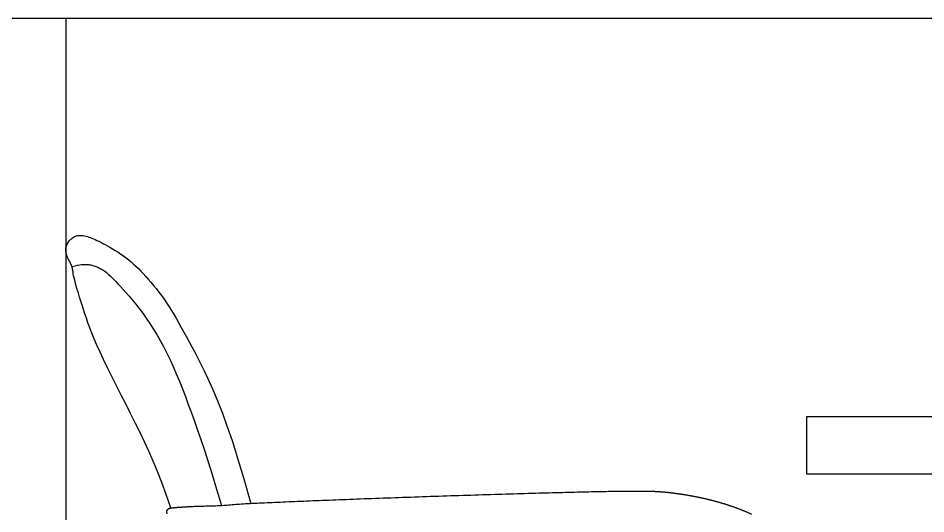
# Model space of a CAD drawing. Header units: millimetres. Extents: x -17017 to 2697, y 1903 to 18260.
# Drawn here: x -16976.7486 to -16976.6213, y 18253.1481 to 18253.2176 of the extents above; entities that cross this region are included whole.
import ezdxf

# ---------------------------------------------------------------- set-up
doc = ezdxf.new("R2010")
doc.units = ezdxf.units.MM
doc.layers.add('55', color=7, linetype='Continuous')
doc.layers.add('OP-MOB-MOVIL', color=8, linetype='Continuous')

# ---------------------------------------------------------------- blocks, each defined once
blk = doc.blocks.new('mesas y sillas de cafeteria')
for points in [[(49.53147, -14.27532), (49.52823, -14.26598), (49.5251, -14.25747), (49.52204, -14.24966), (49.51903, -14.24239), (49.51602, -14.23554), (49.51298, -14.22895), (49.50989, -14.22249), (49.5067, -14.21603), (49.50341, -14.20944), (49.50005, -14.20278), (49.49667, -14.19614), (49.49335, -14.18959), (49.49014, -14.18322), (49.48709, -14.1771), (49.48427, -14.17133), (49.48174, -14.16598), (49.47953, -14.16111), (49.47762, -14.15669), (49.47598, -14.15266), (49.47455, -14.14895), (49.4733, -14.14551), (49.47218, -14.14228), (49.47116, -14.13919), (49.47019, -14.13619), (49.46925, -14.13323), (49.46832, -14.13032), (49.46744, -14.1275), (49.4666, -14.12479), (49.46582, -14.12222), (49.46512, -14.11982), (49.4645, -14.11762), (49.46399, -14.11564), (49.46358, -14.11391), (49.46326, -14.1124), (49.46301, -14.11108), (49.46282, -14.10994), (49.46266, -14.10893), (49.46251, -14.10804), (49.46235, -14.10722), (49.46217, -14.10646), (49.46194, -14.10573), (49.46167, -14.10501), (49.46138, -14.10433), (49.46106, -14.10366), (49.46073, -14.10301), (49.4604, -14.10238), (49.46007, -14.10177), (49.45975, -14.10118), (49.45946, -14.1006), (49.45919, -14.10004), (49.45894, -14.09948), (49.45872, -14.09893), (49.45851, -14.09838), (49.45833, -14.09782), (49.45817, -14.09726), (49.45803, -14.09669), (49.45791, -14.09609), (49.45782, -14.09549), (49.45776, -14.09487), (49.45774, -14.09423), (49.45777, -14.09358), (49.45786, -14.09291), (49.458, -14.09223), (49.45821, -14.09154), (49.4585, -14.09083), (49.45885, -14.09013), (49.45926, -14.08942), (49.45972, -14.08874), (49.46022, -14.08807), (49.46076, -14.08744), (49.46133, -14.08685), (49.46192, -14.08632), (49.46253, -14.08584), (49.46315, -14.08542), (49.46379, -14.08507), (49.46445, -14.08477), (49.46514, -14.08454), (49.46586, -14.08436), (49.46661, -14.08425), (49.4674, -14.0842), (49.46823, -14.08421), (49.4691, -14.08428), (49.47, -14.0844), (49.47094, -14.08458), (49.47191, -14.08481), (49.47291, -14.08508), (49.47393, -14.0854), (49.47499, -14.08577), (49.47607, -14.08618), (49.47718, -14.08663), (49.47834, -14.08713), (49.47956, -14.0877), (49.48085, -14.08832), (49.48222, -14.08902), (49.48369, -14.08979), (49.48526, -14.09064), (49.48694, -14.09157), (49.48871, -14.09258), (49.49056, -14.09367), (49.49245, -14.09482), (49.49437, -14.09603), (49.49629, -14.0973), (49.49819, -14.09862), (49.50004, -14.09998), (49.50184, -14.10137), (49.50358, -14.10282), (49.50528, -14.10431), (49.50696, -14.10587), (49.50863, -14.10751), (49.51031, -14.10922), (49.51202, -14.11102), (49.51376, -14.11293), (49.51555, -14.11493), (49.51738, -14.11705), (49.51923, -14.11926), (49.5211, -14.12156), (49.52298, -14.12394), (49.52483, -14.12641), (49.52667, -14.12895), (49.52846, -14.13156), (49.53021, -14.13423), (49.53192, -14.13698), (49.53362, -14.1398), (49.5353, -14.14271), (49.53699, -14.14571), (49.53871, -14.1488), (49.54047, -14.15201), (49.54228, -14.15533), (49.54417, -14.15878), (49.54612, -14.16238), (49.54815, -14.16617), (49.55025, -14.1702), (49.55243, -14.17448), (49.5547, -14.17906), (49.55704, -14.18398), (49.55948, -14.18926), (49.562, -14.195), (49.56469, -14.20144), (49.56758, -14.2089), (49.57076, -14.21767), (49.57428, -14.22808), (49.57821, -14.24041), (49.58261, -14.25497), (49.58755, -14.27208)], [(49.46222, -14.10601), (49.46427, -14.10552), (49.46601, -14.10514), (49.46749, -14.10486), (49.46876, -14.10467), (49.46984, -14.10456), (49.47078, -14.10451), (49.47161, -14.10452), (49.47239, -14.10455), (49.47314, -14.10462), (49.47388, -14.1047), (49.4746, -14.10482), (49.47531, -14.10495), (49.47602, -14.10511), (49.47673, -14.10529), (49.47745, -14.1055), (49.47817, -14.10574), (49.47891, -14.106), (49.47966, -14.10629), (49.48042, -14.10661), (49.48119, -14.10697), (49.48196, -14.10736), (49.48275, -14.1078), (49.48353, -14.10827), (49.48433, -14.1088), (49.48513, -14.10937), (49.48595, -14.11001), (49.48682, -14.11074), (49.48776, -14.11158), (49.4888, -14.11255), (49.48995, -14.11366), (49.49124, -14.11495), (49.49268, -14.11642), (49.49431, -14.1181), (49.4961, -14.11999), (49.49804, -14.12208), (49.5001, -14.12438), (49.50228, -14.12687), (49.50455, -14.12956), (49.50688, -14.13245), (49.50928, -14.13553), (49.51171, -14.1388), (49.51416, -14.14225), (49.51663, -14.14589), (49.51909, -14.14971), (49.52153, -14.15371), (49.52395, -14.15788), (49.52632, -14.16222), (49.52864, -14.16673), (49.53089, -14.17141), (49.53309, -14.17624), (49.53524, -14.18124), (49.53736, -14.18639), (49.53946, -14.1917), (49.54156, -14.19716), (49.54366, -14.20278), (49.54578, -14.20854), (49.54794, -14.21448), (49.55016, -14.22072), (49.55248, -14.22743), (49.55495, -14.23477), (49.55758, -14.24289), (49.56043, -14.25195), (49.56352, -14.26212), (49.56689, -14.27355)], [(49.52881, -14.27949), (49.5288, -14.27945), (49.52879, -14.2794), (49.52877, -14.27936), (49.52876, -14.27932), (49.52875, -14.27928), (49.52874, -14.27923), (49.52873, -14.27919), (49.52872, -14.27915), (49.52871, -14.27911), (49.5287, -14.27907), (49.52869, -14.27902), (49.52868, -14.27898), (49.52867, -14.27894), (49.52866, -14.2789), (49.52865, -14.27886), (49.52864, -14.27882), (49.52863, -14.27878), (49.52863, -14.27873), (49.52862, -14.27869), (49.52861, -14.27865), (49.52861, -14.27861), (49.5286, -14.27857), (49.52859, -14.27853), (49.52859, -14.27849), (49.52858, -14.27845), (49.52858, -14.27841), (49.52857, -14.27838), (49.52857, -14.27834), (49.52857, -14.2783), (49.52856, -14.27826), (49.52856, -14.27822), (49.52856, -14.27818), (49.52855, -14.27814), (49.52855, -14.27811), (49.52855, -14.27807), (49.52855, -14.27803), (49.52855, -14.27799), (49.52855, -14.27796), (49.52855, -14.27792), (49.52855, -14.27788), (49.52855, -14.27785), (49.52855, -14.27781), (49.52855, -14.27778), (49.52855, -14.27774), (49.52856, -14.2777), (49.52856, -14.27767), (49.52856, -14.27763), (49.52857, -14.2776), (49.52857, -14.27757), (49.52858, -14.27753), (49.52858, -14.2775), (49.52859, -14.27746), (49.52859, -14.27743), (49.5286, -14.2774), (49.52861, -14.27736), (49.52861, -14.27733), (49.52862, -14.2773), (49.52863, -14.27727), (49.52864, -14.27723), (49.52865, -14.2772), (49.52866, -14.27717), (49.52867, -14.27714), (49.52868, -14.27711), (49.52869, -14.27708), (49.5287, -14.27705), (49.52871, -14.27702), (49.52872, -14.27699), (49.52874, -14.27696), (49.52875, -14.27693), (49.52876, -14.2769), (49.52878, -14.27687), (49.52879, -14.27684), (49.52881, -14.27681), (49.52882, -14.27678), (49.52884, -14.27675), (49.52886, -14.27673), (49.52887, -14.2767), (49.52889, -14.27667), (49.52891, -14.27664), (49.52893, -14.27662), (49.52895, -14.27659), (49.52897, -14.27656), (49.52899, -14.27654), (49.52901, -14.27651), (49.52903, -14.27649), (49.52905, -14.27646), (49.52907, -14.27643), (49.52909, -14.27641), (49.52911, -14.27638), (49.52914, -14.27636), (49.52916, -14.27633), (49.52919, -14.27631), (49.52921, -14.27629), (49.52924, -14.27626), (49.52926, -14.27624), (49.52929, -14.27622), (49.52931, -14.27619), (49.52934, -14.27617), (49.52937, -14.27615), (49.5294, -14.27612), (49.52942, -14.2761), (49.52945, -14.27608), (49.52948, -14.27606), (49.52951, -14.27603), (49.52954, -14.27601), (49.52957, -14.27599), (49.5296, -14.27597), (49.52964, -14.27595), (49.52967, -14.27593), (49.5297, -14.27591), (49.52973, -14.27589), (49.52977, -14.27587), (49.5298, -14.27585), (49.52984, -14.27583), (49.52987, -14.27581), (49.52991, -14.27579), (49.52994, -14.27577), (49.52998, -14.27575), (49.53002, -14.27573), (49.53006, -14.27571), (49.5301, -14.27569), (49.53014, -14.27567), (49.53018, -14.27565), (49.53022, -14.27564), (49.53026, -14.27562), (49.53031, -14.2756), (49.53036, -14.27558), (49.53041, -14.27556), (49.53046, -14.27554), (49.53052, -14.27553), (49.53058, -14.27551), (49.53065, -14.27549), (49.53072, -14.27547), (49.53079, -14.27545), (49.53087, -14.27544), (49.53096, -14.27542), (49.53105, -14.2754), (49.53114, -14.27538), (49.53125, -14.27536), (49.53136, -14.27534), (49.53148, -14.27532), (49.5316, -14.27531), (49.53174, -14.27529), (49.53188, -14.27527), (49.53203, -14.27525), (49.5322, -14.27523), (49.53237, -14.27521), (49.53255, -14.27518), (49.53274, -14.27516), (49.53295, -14.27514), (49.53316, -14.27512), (49.53339, -14.2751), (49.53363, -14.27507), (49.53388, -14.27505), (49.53414, -14.27503), (49.53442, -14.275), (49.53471, -14.27498), (49.53502, -14.27495), (49.53534, -14.27493), (49.53568, -14.2749), (49.53603, -14.27487), (49.53639, -14.27485), (49.53678, -14.27482), (49.53717, -14.27479), (49.53759, -14.27476), (49.53802, -14.27473), (49.53847, -14.2747), (49.53894, -14.27467), (49.53943, -14.27463), (49.53994, -14.2746), (49.54046, -14.27457), (49.54101, -14.27453), (49.54157, -14.2745), (49.54216, -14.27446), (49.54276, -14.27442), (49.54339, -14.27438), (49.54404, -14.27434), (49.54471, -14.2743), (49.5454, -14.27426), (49.54612, -14.27422), (49.54687, -14.27418), (49.54766, -14.27414), (49.54849, -14.2741), (49.54936, -14.27407), (49.55028, -14.27403), (49.55125, -14.27401), (49.55228, -14.27398), (49.55335, -14.27396), (49.55447, -14.27394), (49.55562, -14.27392), (49.5568, -14.2739), (49.55799, -14.27388), (49.55919, -14.27385), (49.5604, -14.27382), (49.5616, -14.27378), (49.56279, -14.27374), (49.56397, -14.27368), (49.56515, -14.27363), (49.56633, -14.27356), (49.56749, -14.27349), (49.56865, -14.27341), (49.5698, -14.27333), (49.57095, -14.27324), (49.5721, -14.27314), (49.57326, -14.27305), (49.57444, -14.27294), (49.57564, -14.27284), (49.57687, -14.27274), (49.57815, -14.27264), (49.57948, -14.27254), (49.58086, -14.27245), (49.5823, -14.27236), (49.58379, -14.27228), (49.58533, -14.2722), (49.5869, -14.27212), (49.58852, -14.27204), (49.59016, -14.27196), (49.59184, -14.27188), (49.59355, -14.27181), (49.59528, -14.27173), (49.59703, -14.27165), (49.59882, -14.27157), (49.60063, -14.27148), (49.60246, -14.2714), (49.60432, -14.27132), (49.60621, -14.27124), (49.60812, -14.27115), (49.61006, -14.27107), (49.61202, -14.27098), (49.61402, -14.2709), (49.61603, -14.27081), (49.61808, -14.27072), (49.62015, -14.27064), (49.62224, -14.27055), (49.62436, -14.27046), (49.62651, -14.27037), (49.62869, -14.27028), (49.63089, -14.27019), (49.63312, -14.2701), (49.63537, -14.27001), (49.63765, -14.26992), (49.63995, -14.26983), (49.64229, -14.26974), (49.64465, -14.26964), (49.64703, -14.26955), (49.64944, -14.26946), (49.65188, -14.26936), (49.65434, -14.26927), (49.65682, -14.26917), (49.65934, -14.26908), (49.66187, -14.26898), (49.66443, -14.26889), (49.66701, -14.26879), (49.66962, -14.2687), (49.67225, -14.2686), (49.67489, -14.2685), (49.67756, -14.26841), (49.68024, -14.26831), (49.68294, -14.26821), (49.68566, -14.26812), (49.68839, -14.26802), (49.69114, -14.26793), (49.6939, -14.26783), (49.69667, -14.26773), (49.69945, -14.26764), (49.70224, -14.26754), (49.70503, -14.26745), (49.70784, -14.26735), (49.71065, -14.26726), (49.71346, -14.26716), (49.71628, -14.26707), (49.7191, -14.26697), (49.72192, -14.26688), (49.72474, -14.26679), (49.72756, -14.26669), (49.73038, -14.2666), (49.7332, -14.26651), (49.736, -14.26642), (49.73881, -14.26633), (49.74161, -14.26624), (49.74439, -14.26615), (49.74717, -14.26607), (49.74994, -14.26598), (49.7527, -14.2659), (49.75545, -14.26581), (49.75818, -14.26573), (49.76089, -14.26564), (49.76359, -14.26556), (49.76627, -14.26548), (49.76894, -14.2654), (49.77158, -14.26532), (49.77421, -14.26525), (49.77681, -14.26517), (49.77939, -14.2651), (49.78194, -14.26502), (49.78447, -14.26495), (49.78697, -14.26488), (49.78945, -14.26481), (49.79189, -14.26474), (49.79431, -14.26467), (49.79669, -14.26461), (49.79905, -14.26455), (49.80137, -14.26448), (49.80365, -14.26442), (49.8059, -14.26436), (49.80811, -14.26431), (49.81028, -14.26425), (49.81242, -14.2642), (49.81451, -14.26415), (49.81657, -14.2641), (49.81858, -14.26405), (49.82055, -14.264), (49.82248, -14.26396), (49.82437, -14.26391), (49.8262, -14.26387), (49.828, -14.26384), (49.82975, -14.2638), (49.83146, -14.26376), (49.83312, -14.26373), (49.83475, -14.2637), (49.83633, -14.26367), (49.83786, -14.26364), (49.83936, -14.26362), (49.84082, -14.26359), (49.84223, -14.26357), (49.84361, -14.26355), (49.84495, -14.26353), (49.84625, -14.26352), (49.84752, -14.2635), (49.84875, -14.26349), (49.84994, -14.26348), (49.8511, -14.26347), (49.85222, -14.26346), (49.85331, -14.26345), (49.85437, -14.26344), (49.8554, -14.26344), (49.8564, -14.26344), (49.85736, -14.26344), (49.8583, -14.26344), (49.85921, -14.26344), (49.86009, -14.26344), (49.86094, -14.26345), (49.86177, -14.26345), (49.86257, -14.26346), (49.86334, -14.26347), (49.86409, -14.26348), (49.86482, -14.26349), (49.86553, -14.2635), (49.86621, -14.26352), (49.86687, -14.26353), (49.86751, -14.26355), (49.86813, -14.26357), (49.86873, -14.26359), (49.86932, -14.26361), (49.86988, -14.26363), (49.87043, -14.26365), (49.87097, -14.26367), (49.87149, -14.26369), (49.87199, -14.26372), (49.87248, -14.26375), (49.87296, -14.26377), (49.87342, -14.2638), (49.87387, -14.26383), (49.87431, -14.26386), (49.87475, -14.26389), (49.87517, -14.26392), (49.87558, -14.26395), (49.87599, -14.26398), (49.87638, -14.26402), (49.87678, -14.26405), (49.87716, -14.26409), (49.87754, -14.26412), (49.87792, -14.26416), (49.87829, -14.2642), (49.87866, -14.26423), (49.87903, -14.26427), (49.87939, -14.26431), (49.87976, -14.26435), (49.88012, -14.26439), (49.88048, -14.26443), (49.88084, -14.26447), (49.8812, -14.26451), (49.88156, -14.26456), (49.88193, -14.2646), (49.88229, -14.26464), (49.88265, -14.26469), (49.88301, -14.26473), (49.88337, -14.26478), (49.88373, -14.26482), (49.88409, -14.26487), (49.88445, -14.26491), (49.88482, -14.26496), (49.88518, -14.26501), (49.88554, -14.26506), (49.8859, -14.26511), (49.88627, -14.26516), (49.88663, -14.26521), (49.88699, -14.26526), (49.88736, -14.26531), (49.88772, -14.26536), (49.88809, -14.26541), (49.88845, -14.26547), (49.88881, -14.26552), (49.88918, -14.26557), (49.88954, -14.26563), (49.88991, -14.26569), (49.89027, -14.26574), (49.89064, -14.2658), (49.89101, -14.26586), (49.89137, -14.26591), (49.89174, -14.26597), (49.8921, -14.26603), (49.89247, -14.26609), (49.89284, -14.26615), (49.8932, -14.26621), (49.89357, -14.26628), (49.89394, -14.26634), (49.89431, -14.2664), (49.89467, -14.26647), (49.89504, -14.26653), (49.89541, -14.2666), (49.89578, -14.26666), (49.89615, -14.26673), (49.89651, -14.2668), (49.89688, -14.26686), (49.89725, -14.26693), (49.89762, -14.267), (49.89799, -14.26707), (49.89836, -14.26714), (49.89873, -14.26721), (49.8991, -14.26729), (49.89947, -14.26736), (49.89984, -14.26743), (49.90021, -14.26751), (49.90058, -14.26758), (49.90095, -14.26766), (49.90132, -14.26773), (49.90169, -14.26781), (49.90206, -14.26789), (49.90243, -14.26797), (49.90281, -14.26805), (49.90318, -14.26813), (49.90355, -14.26821), (49.90392, -14.26829), (49.90429, -14.26837), (49.90467, -14.26846), (49.90504, -14.26854), (49.90541, -14.26862), (49.90578, -14.26871), (49.90616, -14.26879), (49.90653, -14.26888), (49.9069, -14.26897), (49.90727, -14.26906), (49.90765, -14.26915), (49.90802, -14.26924), (49.90839, -14.26933), (49.90877, -14.26942), (49.90914, -14.26951), (49.90951, -14.2696), (49.90989, -14.2697), (49.91026, -14.26979), (49.91063, -14.26989), (49.911, -14.26998), (49.91138, -14.27008), (49.91175, -14.27018), (49.91212, -14.27028), (49.9125, -14.27038), (49.91287, -14.27048), (49.91324, -14.27058), (49.91362, -14.27068), (49.91399, -14.27078), (49.91436, -14.27088), (49.91473, -14.27099), (49.91511, -14.27109), (49.91548, -14.2712), (49.91585, -14.27131), (49.91622, -14.27141), (49.9166, -14.27152), (49.91697, -14.27163), (49.91734, -14.27174), (49.91771, -14.27185), (49.91808, -14.27196), (49.91845, -14.27207), (49.91883, -14.27219), (49.9192, -14.2723), (49.91957, -14.27242), (49.91994, -14.27253), (49.92031, -14.27265), (49.92068, -14.27277), (49.92105, -14.27289), (49.92142, -14.273), (49.92179, -14.27312), (49.92216, -14.27325), (49.92253, -14.27337), (49.92289, -14.27349), (49.92326, -14.27361), (49.92363, -14.27374), (49.924, -14.27386), (49.92437, -14.27399), (49.92473, -14.27412), (49.9251, -14.27424), (49.92547, -14.27437), (49.92583, -14.2745), (49.9262, -14.27463), (49.92656, -14.27477), (49.92693, -14.2749), (49.9273, -14.27503), (49.92766, -14.27516), (49.92802, -14.2753), (49.92839, -14.27544), (49.92875, -14.27557), (49.92911, -14.27571), (49.92948, -14.27585), (49.92984, -14.27599), (49.9302, -14.27613), (49.93056, -14.27627), (49.93092, -14.27641), (49.93128, -14.27655), (49.93165, -14.2767), (49.93201, -14.27684), (49.93237, -14.27699), (49.93273, -14.27713), (49.93308, -14.27728), (49.93344, -14.27743), (49.9338, -14.27757), (49.93416, -14.27772), (49.93452, -14.27787), (49.93488, -14.27802), (49.93523, -14.27817), (49.93559, -14.27833), (49.93595, -14.27848), (49.9363, -14.27863), (49.93666, -14.27879), (49.93701, -14.27894), (49.93737, -14.2791), (49.93772, -14.27925), (49.93808, -14.27941), (49.93843, -14.27957)]]:
    blk.add_lwpolyline(points)
blk.add_lwpolyline([(49.97697, -14.21145), (49.97697, -14.25145), (50.77697, -14.25145), (50.77697, -14.21145)], close=True)

msp = doc.modelspace()

# ---------------------------------------------------------------- linework, layer by layer
at = {"layer": '55', "linetype": 'ByBlock'}
for p, q in [((-16978.87595, 18253.21758), (-16975.47808, 18253.21758)), ((-16976.74192, 18253.21758), (-16976.74192, 18253.01758))]:
    msp.add_line(p, q, dxfattribs=at)

# ---------------------------------------------------------------- block references
at = {"layer": 'OP-MOB-MOVIL', "xscale": 0.2, "yscale": 0.2, "zscale": 0.2}
msp.add_blockref('mesas y sillas de cafeteria', (-16986.63346, 18256.00396), dxfattribs=at)

doc.saveas('drawing.dxf')
